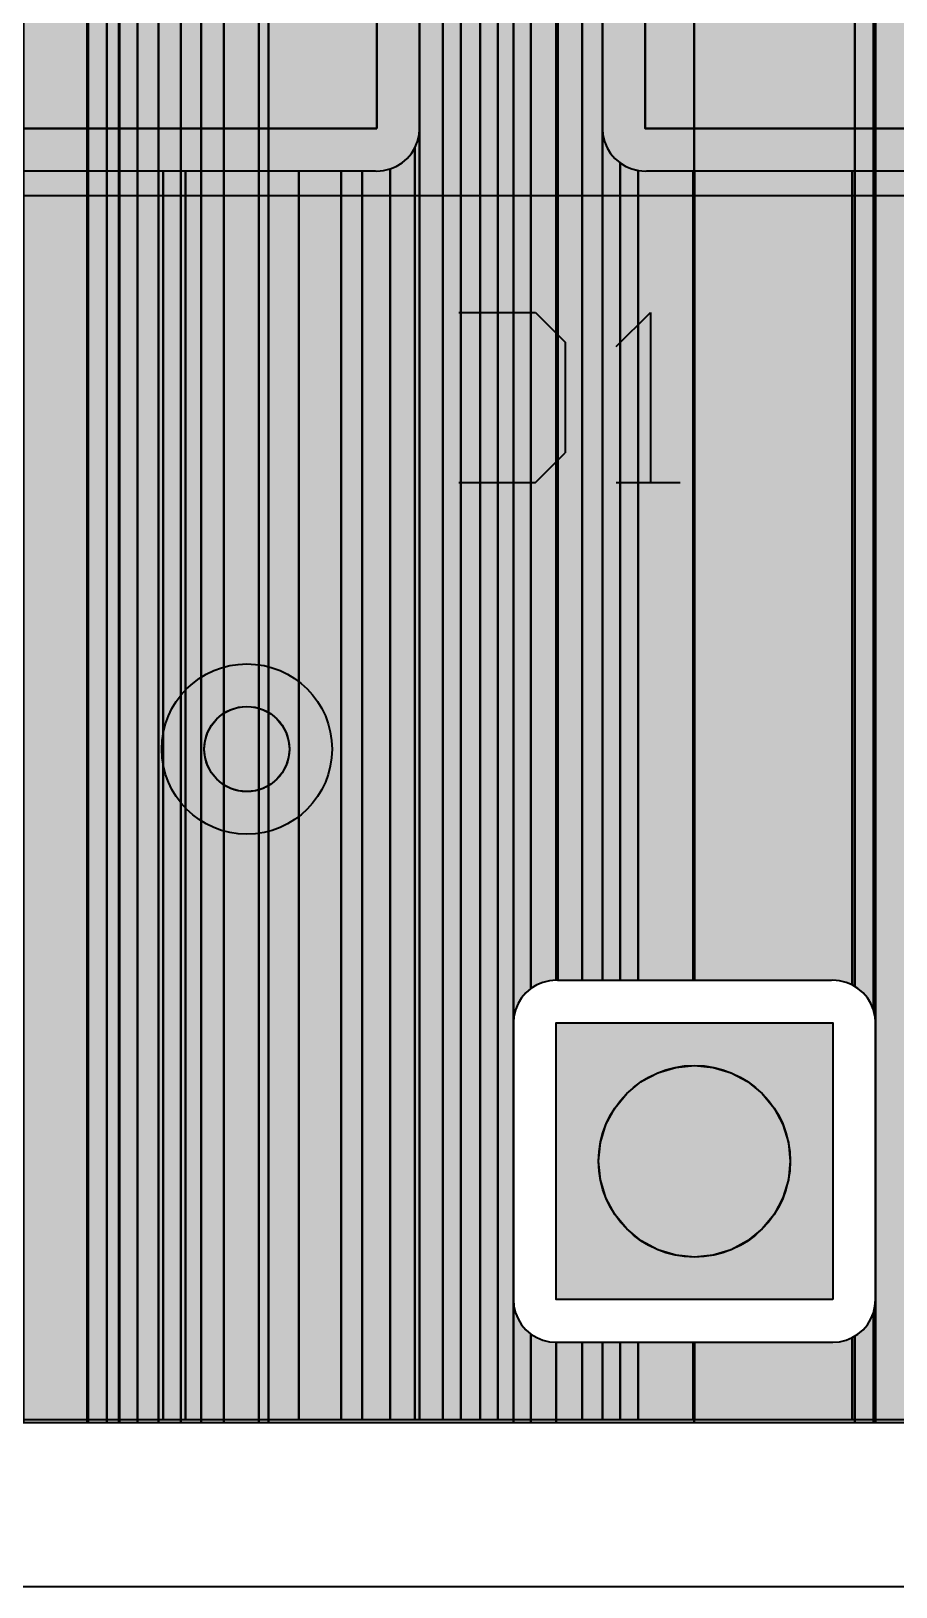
# Model space of a CAD drawing. Header units: millimetres. Extents: x 2 to 110, y 3 to 56.
# Drawn here: x 88.32 to 93.48, y 2.56 to 11.84 of the extents above; entities that cross this region are included whole.
import ezdxf

# ---------------------------------------------------------------- set-up
doc = ezdxf.new("R2010")
doc.units = ezdxf.units.MM
for name, color, linetype in [('bottom_copper', 7, 'Continuous'), ('bottom_silk', 7, 'Continuous'), ('drill_plated', 7, 'Continuous'), ('outline', 7, 'Continuous'), ('top_copper', 7, 'Continuous'), ('top_silk', 7, 'Continuous')]:
    doc.layers.add(name, color=color, linetype=linetype)

# ---------------------------------------------------------------- blocks, each defined once
blk = doc.blocks.new('Block12760')
at = {"layer": 'bottom_copper', "lineweight": 40}
for points in [[(0, 2.4642), (-0.0152, 2.501), (-0.0362, 2.5353), (-0.0621, 2.5657), (-0.0925, 2.5916), (-0.111, 2.6029), (-0.111, 12.004), (0, 12.004), (0, 2.4642)], [(0.0125, 2.3855), (0.0094, 2.4253), (0, 2.4642), (0, 12.004), (0.0125, 12.004), (0.0125, 2.3855)], [(0.2372, 0), (0.0125, 0), (0.0125, 12.004), (0.2372, 12.004), (0.2372, 0)], [(0.0125, 0.7345), (0.0117, 0.7445), (0.0117, 2.3755), (0.0125, 2.3855), (0.0125, 0.7345)], [(0, 0), (-0.111, 0), (-0.111, 0.5171), (-0.0925, 0.5284), (-0.0621, 0.5543), (-0.0362, 0.5847), (-0.0153, 0.6188), (0, 0.6558), (0, 0)], [(0.0125, 0), (0, 0), (0, 0.6558), (0.0093, 0.6946), (0.0125, 0.7345), (0.0125, 0)]]:
    blk.add_hatch(color=7, dxfattribs=at).paths.add_polyline_path(points, flags=0)
at = {"layer": 'bottom_copper', "color": 7, "lineweight": 40}
for points in [[(0, 2.4642), (-0.0152, 2.501), (-0.0362, 2.5353), (-0.0621, 2.5657), (-0.0925, 2.5916), (-0.111, 2.6029), (-0.111, 12.004), (0, 12.004), (0, 2.4642)], [(0.0125, 2.3855), (0.0094, 2.4253), (0, 2.4642), (0, 12.004), (0.0125, 12.004), (0.0125, 2.3855)], [(0.2372, 0), (0.0125, 0), (0.0125, 12.004), (0.2372, 12.004), (0.2372, 0)], [(0.0125, 0.7345), (0.0117, 0.7445), (0.0117, 2.3755), (0.0125, 2.3855), (0.0125, 0.7345)], [(0, 0), (-0.111, 0), (-0.111, 0.5171), (-0.0925, 0.5284), (-0.0621, 0.5543), (-0.0362, 0.5847), (-0.0153, 0.6188), (0, 0.6558), (0, 0)], [(0.0125, 0), (0, 0), (0, 0.6558), (0.0093, 0.6946), (0.0125, 0.7345), (0.0125, 0)]]:
    blk.add_lwpolyline(points, close=True, dxfattribs=at)
blk = doc.blocks.new('Block13688')
at = {"layer": 'bottom_copper', "lineweight": 40}
for points in [[(0, 0), (-1.4614, 0), (-1.4614, 12.004), (0, 12.004), (0, 0)], [(0.105, 2.5916), (0.0746, 2.5657), (0.0487, 2.5353), (0.0278, 2.5012), (0.0125, 2.4642), (0.0032, 2.4254), (0, 2.3855), (0, 12.004), (0.105, 12.004), (0.105, 2.5916)], [(0.2548, 2.6403), (0.215, 2.6372), (0.1761, 2.6278), (0.1391, 2.6125), (0.105, 2.5916), (0.105, 12.004), (0.2548, 12.004), (0.2548, 2.6403)], [(0.2648, 2.6395), (0.2548, 2.6403), (0.2548, 12.004), (0.2648, 12.004), (0.2648, 2.6395)], [(1.0786, 2.6395), (0.2648, 2.6395), (0.2648, 12.004), (1.0786, 12.004), (1.0786, 2.6395)], [(0.0008, 0.7445), (0, 0.7345), (0, 2.3855), (0.0008, 2.3755), (0.0008, 0.7445)], [(0.105, 0), (0, 0), (0, 0.7345), (0.0031, 0.6947), (0.0125, 0.6558), (0.0278, 0.6188), (0.0487, 0.5847), (0.0746, 0.5543), (0.105, 0.5284), (0.105, 0)], [(0.2548, 0), (0.105, 0), (0.105, 0.5284), (0.1391, 0.5075), (0.1761, 0.4922), (0.2149, 0.4829), (0.2548, 0.4797), (0.2548, 0)], [(1.0786, 0), (0.2548, 0), (0.2548, 0.4797), (0.2648, 0.4805), (1.0786, 0.4805), (1.0786, 0)]]:
    blk.add_hatch(color=7, dxfattribs=at).paths.add_polyline_path(points, flags=0)
at = {"layer": 'bottom_copper', "color": 7, "lineweight": 40}
for points in [[(0, 0), (-1.4614, 0), (-1.4614, 12.004), (0, 12.004), (0, 0)], [(0.105, 2.5916), (0.0746, 2.5657), (0.0487, 2.5353), (0.0278, 2.5012), (0.0125, 2.4642), (0.0032, 2.4254), (0, 2.3855), (0, 12.004), (0.105, 12.004), (0.105, 2.5916)], [(0.2548, 2.6403), (0.215, 2.6372), (0.1761, 2.6278), (0.1391, 2.6125), (0.105, 2.5916), (0.105, 12.004), (0.2548, 12.004), (0.2548, 2.6403)], [(0.2648, 2.6395), (0.2548, 2.6403), (0.2548, 12.004), (0.2648, 12.004), (0.2648, 2.6395)], [(1.0786, 2.6395), (0.2648, 2.6395), (0.2648, 12.004), (1.0786, 12.004), (1.0786, 2.6395)], [(0.0008, 0.7445), (0, 0.7345), (0, 2.3855), (0.0008, 2.3755), (0.0008, 0.7445)], [(0.105, 0), (0, 0), (0, 0.7345), (0.0031, 0.6947), (0.0125, 0.6558), (0.0278, 0.6188), (0.0487, 0.5847), (0.0746, 0.5543), (0.105, 0.5284), (0.105, 0)], [(0.2548, 0), (0.105, 0), (0.105, 0.5284), (0.1391, 0.5075), (0.1761, 0.4922), (0.2149, 0.4829), (0.2548, 0.4797), (0.2548, 0)], [(1.0786, 0), (0.2548, 0), (0.2548, 0.4797), (0.2648, 0.4805), (1.0786, 0.4805), (1.0786, 0)]]:
    blk.add_lwpolyline(points, close=True, dxfattribs=at)
blk = doc.blocks.new('Block16063')
at = {"layer": 'bottom_copper', "lineweight": 40}
for points in [[(1.3445, 0), (0.9668, 0), (0.9668, 51.435), (1.3445, 51.435), (1.3445, 0)], [(1.3502, 0), (1.3445, 0), (1.3445, 49.82), (1.3502, 49.7474), (1.3502, 0)], [(1.4612, 0), (1.3502, 0), (1.3502, 33.946), (1.3627, 33.7866), (1.4, 33.6311), (1.4612, 33.4833), (1.4612, 0)], [(1.5331, 0), (1.4612, 0), (1.4612, 33.4833), (1.5331, 33.3661), (1.5331, 0)], [(1.5378, 0), (1.5331, 0), (1.5331, 12.385), (1.5378, 12.3253), (1.5378, 0)], [(1.6451, 0), (1.5378, 0), (1.5378, 12.3252), (1.5518, 12.2669), (1.5748, 12.2115), (1.6061, 12.1604), (1.6451, 12.1148), (1.6451, 0)], [(1.7703, 0), (1.6451, 0), (1.6451, 12.1148), (1.6907, 12.0758), (1.7418, 12.0445), (1.7703, 12.0327), (1.7703, 0)], [(1.9027, 0), (1.7703, 0), (1.7703, 12.0327), (1.7972, 12.0215), (1.8555, 12.0075), (1.9027, 12.0038), (1.9027, 0)], [(2.0243, 0), (1.9027, 0), (1.9027, 12.0038), (1.9153, 12.0028), (1.9302, 12.004), (2.0243, 12.004), (2.0243, 0)], [(2.1606, 0), (2.0243, 0), (2.0243, 12.004), (2.1606, 12.004), (2.1606, 0)], [(2.3693, 0), (2.1606, 0), (2.1606, 12.004), (2.3693, 12.004), (2.3693, 0)], [(2.4256, 0), (2.3693, 0), (2.3693, 12.004), (2.4256, 12.004), (2.4256, 0)]]:
    blk.add_hatch(color=7, dxfattribs=at).paths.add_polyline_path(points, flags=0)
at = {"layer": 'bottom_copper', "color": 7, "lineweight": 40}
for points in [[(1.3445, 0), (0.9668, 0), (0.9668, 51.435), (1.3445, 51.435), (1.3445, 0)], [(1.3502, 0), (1.3445, 0), (1.3445, 49.82), (1.3502, 49.7474), (1.3502, 0)], [(1.4612, 0), (1.3502, 0), (1.3502, 33.946), (1.3627, 33.7866), (1.4, 33.6311), (1.4612, 33.4833), (1.4612, 0)], [(1.5331, 0), (1.4612, 0), (1.4612, 33.4833), (1.5331, 33.3661), (1.5331, 0)], [(1.5378, 0), (1.5331, 0), (1.5331, 12.385), (1.5378, 12.3253), (1.5378, 0)], [(1.6451, 0), (1.5378, 0), (1.5378, 12.3252), (1.5518, 12.2669), (1.5748, 12.2115), (1.6061, 12.1604), (1.6451, 12.1148), (1.6451, 0)], [(1.7703, 0), (1.6451, 0), (1.6451, 12.1148), (1.6907, 12.0758), (1.7418, 12.0445), (1.7703, 12.0327), (1.7703, 0)], [(1.9027, 0), (1.7703, 0), (1.7703, 12.0327), (1.7972, 12.0215), (1.8555, 12.0075), (1.9027, 12.0038), (1.9027, 0)], [(2.0243, 0), (1.9027, 0), (1.9027, 12.0038), (1.9153, 12.0028), (1.9302, 12.004), (2.0243, 12.004), (2.0243, 0)], [(2.1606, 0), (2.0243, 0), (2.0243, 12.004), (2.1606, 12.004), (2.1606, 0)], [(2.3693, 0), (2.1606, 0), (2.1606, 12.004), (2.3693, 12.004), (2.3693, 0)], [(2.4256, 0), (2.3693, 0), (2.3693, 12.004), (2.4256, 12.004), (2.4256, 0)]]:
    blk.add_lwpolyline(points, close=True, dxfattribs=at)
blk = doc.blocks.new('Block71909')
at = {"layer": 'top_copper', "lineweight": 40}
for points in [[(1.5195, 7.708), (1.5187, 7.718), (1.5187, 8.1365), (1.5195, 8.1365), (1.5195, 7.708)], [(1.5971, 2.6267), (1.5195, 2.6206), (1.5195, 8.1365), (1.5971, 8.1365), (1.5971, 2.6267)], [(1.5195, 2.6206), (1.5163, 2.6203), (1.5163, 7.6681), (1.5195, 7.708), (1.5195, 2.6206)], [(1.5163, 2.6203), (1.4294, 2.6135), (1.3804, 2.6017), (1.3804, 7.481), (1.4145, 7.5019), (1.4449, 7.5278), (1.4708, 7.5582), (1.4917, 7.5923), (1.507, 7.6293), (1.5163, 7.6681), (1.5163, 2.6203)], [(0, 2.5965), (-0.037, 2.6118), (-0.0758, 2.6211), (-0.1157, 2.6243), (-0.1257, 2.6235), (-0.9412, 2.6235), (-0.9412, 7.454), (0, 7.454), (0, 2.5965)], [(0.1359, 2.4094), (0.1266, 2.4482), (0.1113, 2.4852), (0.0904, 2.5193), (0.0645, 2.5497), (0.0341, 2.5756), (0, 2.5965), (0, 7.454), (0.1359, 7.454), (0.1359, 2.4094)], [(0.1391, 2.3695), (0.136, 2.4093), (0.1359, 7.454), (0.1391, 7.454), (0.1391, 2.3695)], [(0.516, 0), (0.1391, 0), (0.1391, 7.454), (0.516, 7.454), (0.516, 0)], [(0.634, 2.0356), (0.569, 1.8786), (0.5293, 1.7134), (0.516, 1.544), (0.516, 7.454), (0.634, 7.454), (0.634, 2.0356)], [(0.8331, 2.3097), (0.7228, 2.1805), (0.634, 2.0356), (0.634, 7.454), (0.8331, 7.454), (0.8331, 2.3097)], [(1.1072, 2.5088), (0.9623, 2.42), (0.8331, 2.3097), (0.8331, 7.454), (1.1072, 7.454), (1.1072, 2.5088)], [(1.3804, 2.6017), (1.2642, 2.5738), (1.1072, 2.5088), (1.1072, 7.454), (1.2547, 7.454), (1.2647, 7.4532), (1.3046, 7.4564), (1.3434, 7.4657), (1.3804, 7.481), (1.3804, 2.6017)], [(0.1391, 0.7185), (0.1383, 0.7285), (0.1383, 2.3595), (0.1391, 2.3695), (0.1391, 0.7185)], [(0.634, 0), (0.516, 0), (0.516, 1.544), (0.5293, 1.3746), (0.569, 1.2094), (0.634, 1.0524), (0.634, 0)], [(0.8331, 0), (0.634, 0), (0.634, 1.0524), (0.7228, 0.9075), (0.8331, 0.7783), (0.8331, 0)], [(1.1072, 0), (0.8331, 0), (0.8331, 0.7783), (0.9623, 0.668), (1.1072, 0.5792), (1.1072, 0)], [(0.1359, 0), (0, 0), (0, 0.4915), (0.0341, 0.5124), (0.0645, 0.5383), (0.0904, 0.5687), (0.1113, 0.6028), (0.1266, 0.6398), (0.1359, 0.6786), (0.1359, 0)], [(0.1391, 0), (0.136, 0), (0.1359, 0.6786), (0.1391, 0.7185), (0.1391, 0)], [(1.3804, 0), (1.1072, 0), (1.1072, 0.5792), (1.2642, 0.5142), (1.3804, 0.4863), (1.3804, 0)], [(0, 0), (-0.9412, 0), (-0.9412, 0.4645), (-0.1257, 0.4645), (-0.1157, 0.4637), (-0.0759, 0.4669), (-0.037, 0.4762), (0, 0.4915), (0, 0)], [(1.5163, 0), (1.3804, 0), (1.3804, 0.4863), (1.4294, 0.4745), (1.5163, 0.4677), (1.5163, 0)], [(1.5971, 0), (1.5163, 0), (1.5163, 0.4677), (1.5971, 0.4613), (1.5971, 0)]]:
    blk.add_hatch(color=7, dxfattribs=at).paths.add_polyline_path(points, flags=0)
at = {"layer": 'top_copper', "color": 7, "lineweight": 40}
for points in [[(1.5195, 7.708), (1.5187, 7.718), (1.5187, 8.1365), (1.5195, 8.1365), (1.5195, 7.708)], [(1.5971, 2.6267), (1.5195, 2.6206), (1.5195, 8.1365), (1.5971, 8.1365), (1.5971, 2.6267)], [(1.5195, 2.6206), (1.5163, 2.6203), (1.5163, 7.6681), (1.5195, 7.708), (1.5195, 2.6206)], [(1.5163, 2.6203), (1.4294, 2.6135), (1.3804, 2.6017), (1.3804, 7.481), (1.4145, 7.5019), (1.4449, 7.5278), (1.4708, 7.5582), (1.4917, 7.5923), (1.507, 7.6293), (1.5163, 7.6681), (1.5163, 2.6203)], [(0, 2.5965), (-0.037, 2.6118), (-0.0758, 2.6211), (-0.1157, 2.6243), (-0.1257, 2.6235), (-0.9412, 2.6235), (-0.9412, 7.454), (0, 7.454), (0, 2.5965)], [(0.1359, 2.4094), (0.1266, 2.4482), (0.1113, 2.4852), (0.0904, 2.5193), (0.0645, 2.5497), (0.0341, 2.5756), (0, 2.5965), (0, 7.454), (0.1359, 7.454), (0.1359, 2.4094)], [(0.1391, 2.3695), (0.136, 2.4093), (0.1359, 7.454), (0.1391, 7.454), (0.1391, 2.3695)], [(0.516, 0), (0.1391, 0), (0.1391, 7.454), (0.516, 7.454), (0.516, 0)], [(0.634, 2.0356), (0.569, 1.8786), (0.5293, 1.7134), (0.516, 1.544), (0.516, 7.454), (0.634, 7.454), (0.634, 2.0356)], [(0.8331, 2.3097), (0.7228, 2.1805), (0.634, 2.0356), (0.634, 7.454), (0.8331, 7.454), (0.8331, 2.3097)], [(1.1072, 2.5088), (0.9623, 2.42), (0.8331, 2.3097), (0.8331, 7.454), (1.1072, 7.454), (1.1072, 2.5088)], [(1.3804, 2.6017), (1.2642, 2.5738), (1.1072, 2.5088), (1.1072, 7.454), (1.2547, 7.454), (1.2647, 7.4532), (1.3046, 7.4564), (1.3434, 7.4657), (1.3804, 7.481), (1.3804, 2.6017)], [(0.1391, 0.7185), (0.1383, 0.7285), (0.1383, 2.3595), (0.1391, 2.3695), (0.1391, 0.7185)], [(0.634, 0), (0.516, 0), (0.516, 1.544), (0.5293, 1.3746), (0.569, 1.2094), (0.634, 1.0524), (0.634, 0)], [(0.8331, 0), (0.634, 0), (0.634, 1.0524), (0.7228, 0.9075), (0.8331, 0.7783), (0.8331, 0)], [(1.1072, 0), (0.8331, 0), (0.8331, 0.7783), (0.9623, 0.668), (1.1072, 0.5792), (1.1072, 0)], [(0.1359, 0), (0, 0), (0, 0.4915), (0.0341, 0.5124), (0.0645, 0.5383), (0.0904, 0.5687), (0.1113, 0.6028), (0.1266, 0.6398), (0.1359, 0.6786), (0.1359, 0)], [(0.1391, 0), (0.136, 0), (0.1359, 0.6786), (0.1391, 0.7185), (0.1391, 0)], [(1.3804, 0), (1.1072, 0), (1.1072, 0.5792), (1.2642, 0.5142), (1.3804, 0.4863), (1.3804, 0)], [(0, 0), (-0.9412, 0), (-0.9412, 0.4645), (-0.1257, 0.4645), (-0.1157, 0.4637), (-0.0759, 0.4669), (-0.037, 0.4762), (0, 0.4915), (0, 0)], [(1.5163, 0), (1.3804, 0), (1.3804, 0.4863), (1.4294, 0.4745), (1.5163, 0.4677), (1.5163, 0)], [(1.5971, 0), (1.5163, 0), (1.5163, 0.4677), (1.5971, 0.4613), (1.5971, 0)]]:
    blk.add_lwpolyline(points, close=True, dxfattribs=at)
blk = doc.blocks.new('Block75327')
at = {"layer": 'top_copper', "lineweight": 40}
for points in [[(3.4658, 0), (3.328, 0), (3.328, 11.988), (3.4658, 11.988), (3.4658, 0)], [(3.5728, 0), (3.4658, 0), (3.4658, 11.988), (3.5728, 11.988), (3.5728, 0)], [(3.6895, 0), (3.5728, 0), (3.5728, 11.988), (3.6895, 11.988), (3.6895, 0)], [(3.7945, 0), (3.6895, 0), (3.6895, 11.988), (3.7945, 11.988), (3.7945, 0)], [(3.887, 0), (3.7945, 0), (3.7945, 11.988), (3.887, 11.988), (3.887, 0)], [(3.992, 2.5756), (3.9616, 2.5497), (3.9357, 2.5193), (3.9148, 2.4852), (3.8995, 2.4482), (3.8902, 2.4094), (3.887, 2.3695), (3.887, 11.988), (3.992, 11.988), (3.992, 2.5756)], [(4.1418, 2.6243), (4.102, 2.6212), (4.0631, 2.6118), (4.0261, 2.5965), (3.992, 2.5756), (3.992, 11.988), (4.1418, 11.988), (4.1418, 2.6243)], [(4.2985, 2.6235), (4.1518, 2.6235), (4.1418, 2.6243), (4.1418, 11.988), (4.2985, 11.988), (4.2985, 2.6235)], [(4.4184, 2.6235), (4.2985, 2.6235), (4.2985, 11.988), (4.4184, 11.988), (4.4184, 2.6235)], [(3.328, 7.708), (3.3272, 7.718), (3.3272, 9.6981), (3.328, 9.708), (3.328, 7.708)], [(4.4192, 7.7179), (4.4184, 7.708), (4.4184, 9.708), (4.4192, 9.698), (4.4192, 7.7179)], [(3.328, 0), (3.3002, 0), (3.3002, 7.5923), (3.3155, 7.6293), (3.3248, 7.6681), (3.328, 7.708), (3.328, 0)], [(4.5234, 2.6235), (4.4184, 2.6235), (4.4184, 7.708), (4.4215, 7.6682), (4.4309, 7.6293), (4.4462, 7.5923), (4.4671, 7.5582), (4.493, 7.5278), (4.5234, 7.5019), (4.5234, 2.6235)], [(3.3002, 0), (3.1519, 0), (3.1519, 7.4657), (3.1889, 7.481), (3.223, 7.5019), (3.2534, 7.5278), (3.2793, 7.5582), (3.3002, 7.5923), (3.3002, 0)], [(1.6451, 0), (0.9668, 0), (0.9668, 7.454), (1.6451, 7.454), (1.6451, 0)], [(1.7972, 0), (1.6451, 0), (1.6451, 7.454), (1.7972, 7.454), (1.7972, 0)], [(1.9302, 0), (1.7972, 0), (1.7972, 7.454), (1.9302, 7.454), (1.9302, 0)], [(2.6071, 0), (1.9302, 0), (1.9302, 7.454), (2.6071, 7.454), (2.6071, 0)], [(2.8592, 0), (2.6071, 0), (2.6071, 7.454), (2.8592, 7.454), (2.8592, 0)], [(2.9848, 0), (2.8592, 0), (2.8592, 7.454), (2.9848, 7.454), (2.9848, 0)], [(3.1519, 0), (2.9848, 0), (2.9848, 7.454), (3.0632, 7.454), (3.0732, 7.4532), (3.1131, 7.4564), (3.1519, 7.4657), (3.1519, 0)], [(4.6325, 2.6235), (4.5234, 2.6235), (4.5234, 7.5019), (4.5575, 7.481), (4.5945, 7.4657), (4.6325, 7.4566), (4.6325, 2.6235)], [(4.9595, 2.6235), (4.6325, 2.6235), (4.6325, 7.4566), (4.6333, 7.4564), (4.6732, 7.4532), (4.6832, 7.454), (4.9595, 7.454), (4.9595, 2.6235)], [(4.9673, 2.6235), (4.9595, 2.6235), (4.9595, 7.454), (4.9673, 7.454), (4.9673, 2.6235)], [(3.8878, 0.7285), (3.887, 0.7185), (3.887, 2.3695), (3.8878, 2.3595), (3.8878, 0.7285)], [(3.992, 0), (3.887, 0), (3.887, 0.7185), (3.8901, 0.6787), (3.8995, 0.6398), (3.9148, 0.6028), (3.9357, 0.5687), (3.9616, 0.5383), (3.992, 0.5124), (3.992, 0)], [(4.1418, 0), (3.992, 0), (3.992, 0.5124), (4.0261, 0.4915), (4.0631, 0.4762), (4.1019, 0.4669), (4.1418, 0.4637), (4.1418, 0)], [(4.2985, 0), (4.1418, 0), (4.1418, 0.4637), (4.1518, 0.4645), (4.2985, 0.4645), (4.2985, 0)], [(4.4184, 0), (4.2985, 0), (4.2985, 0.4645), (4.4184, 0.4645), (4.4184, 0)], [(4.5234, 0), (4.4184, 0), (4.4184, 0.4645), (4.5234, 0.4645), (4.5234, 0)], [(4.6325, 0), (4.5234, 0), (4.5234, 0.4645), (4.6325, 0.4645), (4.6325, 0)], [(4.9595, 0), (4.6325, 0), (4.6325, 0.4645), (4.9595, 0.4645), (4.9595, 0)], [(4.9673, 0), (4.9595, 0), (4.9595, 0.4645), (4.9673, 0.4645), (4.9673, 0)]]:
    blk.add_hatch(color=7, dxfattribs=at).paths.add_polyline_path(points, flags=0)
at = {"layer": 'top_copper', "color": 7, "lineweight": 40}
for points in [[(3.4658, 0), (3.328, 0), (3.328, 11.988), (3.4658, 11.988), (3.4658, 0)], [(3.5728, 0), (3.4658, 0), (3.4658, 11.988), (3.5728, 11.988), (3.5728, 0)], [(3.6895, 0), (3.5728, 0), (3.5728, 11.988), (3.6895, 11.988), (3.6895, 0)], [(3.7945, 0), (3.6895, 0), (3.6895, 11.988), (3.7945, 11.988), (3.7945, 0)], [(3.887, 0), (3.7945, 0), (3.7945, 11.988), (3.887, 11.988), (3.887, 0)], [(3.992, 2.5756), (3.9616, 2.5497), (3.9357, 2.5193), (3.9148, 2.4852), (3.8995, 2.4482), (3.8902, 2.4094), (3.887, 2.3695), (3.887, 11.988), (3.992, 11.988), (3.992, 2.5756)], [(4.1418, 2.6243), (4.102, 2.6212), (4.0631, 2.6118), (4.0261, 2.5965), (3.992, 2.5756), (3.992, 11.988), (4.1418, 11.988), (4.1418, 2.6243)], [(4.2985, 2.6235), (4.1518, 2.6235), (4.1418, 2.6243), (4.1418, 11.988), (4.2985, 11.988), (4.2985, 2.6235)], [(4.4184, 2.6235), (4.2985, 2.6235), (4.2985, 11.988), (4.4184, 11.988), (4.4184, 2.6235)], [(3.328, 7.708), (3.3272, 7.718), (3.3272, 9.6981), (3.328, 9.708), (3.328, 7.708)], [(4.4192, 7.7179), (4.4184, 7.708), (4.4184, 9.708), (4.4192, 9.698), (4.4192, 7.7179)], [(3.328, 0), (3.3002, 0), (3.3002, 7.5923), (3.3155, 7.6293), (3.3248, 7.6681), (3.328, 7.708), (3.328, 0)], [(4.5234, 2.6235), (4.4184, 2.6235), (4.4184, 7.708), (4.4215, 7.6682), (4.4309, 7.6293), (4.4462, 7.5923), (4.4671, 7.5582), (4.493, 7.5278), (4.5234, 7.5019), (4.5234, 2.6235)], [(3.3002, 0), (3.1519, 0), (3.1519, 7.4657), (3.1889, 7.481), (3.223, 7.5019), (3.2534, 7.5278), (3.2793, 7.5582), (3.3002, 7.5923), (3.3002, 0)], [(1.6451, 0), (0.9668, 0), (0.9668, 7.454), (1.6451, 7.454), (1.6451, 0)], [(1.7972, 0), (1.6451, 0), (1.6451, 7.454), (1.7972, 7.454), (1.7972, 0)], [(1.9302, 0), (1.7972, 0), (1.7972, 7.454), (1.9302, 7.454), (1.9302, 0)], [(2.6071, 0), (1.9302, 0), (1.9302, 7.454), (2.6071, 7.454), (2.6071, 0)], [(2.8592, 0), (2.6071, 0), (2.6071, 7.454), (2.8592, 7.454), (2.8592, 0)], [(2.9848, 0), (2.8592, 0), (2.8592, 7.454), (2.9848, 7.454), (2.9848, 0)], [(3.1519, 0), (2.9848, 0), (2.9848, 7.454), (3.0632, 7.454), (3.0732, 7.4532), (3.1131, 7.4564), (3.1519, 7.4657), (3.1519, 0)], [(4.6325, 2.6235), (4.5234, 2.6235), (4.5234, 7.5019), (4.5575, 7.481), (4.5945, 7.4657), (4.6325, 7.4566), (4.6325, 2.6235)], [(4.9595, 2.6235), (4.6325, 2.6235), (4.6325, 7.4566), (4.6333, 7.4564), (4.6732, 7.4532), (4.6832, 7.454), (4.9595, 7.454), (4.9595, 2.6235)], [(4.9673, 2.6235), (4.9595, 2.6235), (4.9595, 7.454), (4.9673, 7.454), (4.9673, 2.6235)], [(3.8878, 0.7285), (3.887, 0.7185), (3.887, 2.3695), (3.8878, 2.3595), (3.8878, 0.7285)], [(3.992, 0), (3.887, 0), (3.887, 0.7185), (3.8901, 0.6787), (3.8995, 0.6398), (3.9148, 0.6028), (3.9357, 0.5687), (3.9616, 0.5383), (3.992, 0.5124), (3.992, 0)], [(4.1418, 0), (3.992, 0), (3.992, 0.5124), (4.0261, 0.4915), (4.0631, 0.4762), (4.1019, 0.4669), (4.1418, 0.4637), (4.1418, 0)], [(4.2985, 0), (4.1418, 0), (4.1418, 0.4637), (4.1518, 0.4645), (4.2985, 0.4645), (4.2985, 0)], [(4.4184, 0), (4.2985, 0), (4.2985, 0.4645), (4.4184, 0.4645), (4.4184, 0)], [(4.5234, 0), (4.4184, 0), (4.4184, 0.4645), (4.5234, 0.4645), (4.5234, 0)], [(4.6325, 0), (4.5234, 0), (4.5234, 0.4645), (4.6325, 0.4645), (4.6325, 0)], [(4.9595, 0), (4.6325, 0), (4.6325, 0.4645), (4.9595, 0.4645), (4.9595, 0)], [(4.9673, 0), (4.9595, 0), (4.9595, 0.4645), (4.9673, 0.4645), (4.9673, 0)]]:
    blk.add_lwpolyline(points, close=True, dxfattribs=at)

msp = doc.modelspace()

# ---------------------------------------------------------------- hatches: boundary and pattern name
at = {"layer": 'bottom_copper', "lineweight": 40}
for points in [[(93.2308, 6.1409), (93.2152, 6.1505), (93.1782, 6.1658), (93.1394, 6.1751), (93.0995, 6.1783), (93.0895, 6.1775), (92.2723, 6.1775), (92.2723, 15.542), (93.2308, 15.542), (93.2308, 6.1409)], [(89.8531, 7.5085), (89.8387, 7.4609), (89.8152, 7.417), (89.7836, 7.3785), (89.7451, 7.3469), (89.7012, 7.3234), (89.6536, 7.309), (89.604, 7.3041), (89.5544, 7.309), (89.5068, 7.3234), (89.4629, 7.3469), (89.4244, 7.3785), (89.3928, 7.417), (89.3693, 7.4609), (89.3549, 7.5085), (89.35, 7.5581), (89.3549, 7.6077), (89.3693, 7.6553), (89.3928, 7.6992), (89.4244, 7.7377), (89.4629, 7.7693), (89.5068, 7.7928), (89.5544, 7.8072), (89.604, 7.8121), (89.6536, 7.8072), (89.7012, 7.7928), (89.7451, 7.7693), (89.7836, 7.7377), (89.8152, 7.6992), (89.8387, 7.6553), (89.8531, 7.6077), (89.858, 7.5581), (89.8531, 7.5085)], [(93.0995, 4.2725), (91.4485, 4.2725), (91.4485, 5.9235), (93.0995, 5.9235), (93.0995, 4.2725)], [(92.8345, 4.9865), (92.802, 4.8793), (92.7492, 4.7805), (92.6781, 4.6939), (92.5915, 4.6228), (92.4927, 4.57), (92.3855, 4.5375), (92.274, 4.5265), (92.1625, 4.5375), (92.0553, 4.57), (91.9565, 4.6228), (91.8699, 4.6939), (91.7988, 4.7805), (91.746, 4.8793), (91.7135, 4.9865), (91.7025, 5.098), (91.7135, 5.2095), (91.746, 5.3167), (91.7988, 5.4155), (91.8699, 5.5021), (91.9565, 5.5732), (92.0553, 5.626), (92.1625, 5.6585), (92.274, 5.6695), (92.3855, 5.6585), (92.4927, 5.626), (92.5915, 5.5732), (92.6781, 5.5021), (92.7492, 5.4155), (92.802, 5.3167), (92.8345, 5.2095), (92.8455, 5.098), (92.8345, 4.9865)], [(93.2308, 3.538), (92.2723, 3.538), (92.2723, 4.0185), (93.0895, 4.0185), (93.0995, 4.0177), (93.1393, 4.0209), (93.1782, 4.0302), (93.2152, 4.0455), (93.2308, 4.0551), (93.2308, 3.538)]]:
    msp.add_hatch(color=7, dxfattribs=at).paths.add_polyline_path(points, flags=0)
at = {"layer": 'drill_plated', "lineweight": 40}
for points in [[(89.8531, 7.5085), (89.8387, 7.4609), (89.8152, 7.417), (89.7836, 7.3785), (89.7451, 7.3469), (89.7012, 7.3234), (89.6536, 7.309), (89.604, 7.3041), (89.5544, 7.309), (89.5068, 7.3234), (89.4629, 7.3469), (89.4244, 7.3785), (89.3928, 7.417), (89.3693, 7.4609), (89.3549, 7.5085), (89.35, 7.5581), (89.3549, 7.6077), (89.3693, 7.6553), (89.3928, 7.6992), (89.4244, 7.7377), (89.4629, 7.7693), (89.5068, 7.7928), (89.5544, 7.8072), (89.604, 7.8121), (89.6536, 7.8072), (89.7012, 7.7928), (89.7451, 7.7693), (89.7836, 7.7377), (89.8152, 7.6992), (89.8387, 7.6553), (89.8531, 7.6077), (89.858, 7.5581), (89.8531, 7.5085)], [(92.8345, 4.9865), (92.802, 4.8793), (92.7492, 4.7805), (92.6781, 4.6939), (92.5915, 4.6228), (92.4927, 4.57), (92.3855, 4.5375), (92.274, 4.5265), (92.1625, 4.5375), (92.0553, 4.57), (91.9565, 4.6228), (91.8699, 4.6939), (91.7988, 4.7805), (91.746, 4.8793), (91.7135, 4.9865), (91.7025, 5.098), (91.7135, 5.2095), (91.746, 5.3167), (91.7988, 5.4155), (91.8699, 5.5021), (91.9565, 5.5732), (92.0553, 5.626), (92.1625, 5.6585), (92.274, 5.6695), (92.3855, 5.6585), (92.4927, 5.626), (92.5915, 5.5732), (92.6781, 5.5021), (92.7492, 5.4155), (92.802, 5.3167), (92.8345, 5.2095), (92.8455, 5.098), (92.8345, 4.9865)]]:
    msp.add_hatch(color=7, dxfattribs=at).paths.add_polyline_path(points, flags=0)
at = {"layer": 'top_copper', "lineweight": 40}
for points in [[(90.3799, 11.262), (87.8799, 11.262), (87.8799, 13.262), (90.3799, 13.262), (90.3799, 11.262)], [(94.4799, 11.262), (91.9799, 11.262), (91.9799, 13.262), (94.4799, 13.262), (94.4799, 11.262)], [(89.8531, 7.5085), (89.8387, 7.4609), (89.8152, 7.417), (89.7836, 7.3785), (89.7451, 7.3469), (89.7012, 7.3234), (89.6536, 7.309), (89.604, 7.3041), (89.5544, 7.309), (89.5068, 7.3234), (89.4629, 7.3469), (89.4244, 7.3785), (89.3928, 7.417), (89.3693, 7.4609), (89.3549, 7.5085), (89.35, 7.5581), (89.3549, 7.6077), (89.3693, 7.6553), (89.3928, 7.6992), (89.4244, 7.7377), (89.4629, 7.7693), (89.5068, 7.7928), (89.5544, 7.8072), (89.604, 7.8121), (89.6536, 7.8072), (89.7012, 7.7928), (89.7451, 7.7693), (89.7836, 7.7377), (89.8152, 7.6992), (89.8387, 7.6553), (89.8531, 7.6077), (89.858, 7.5581), (89.8531, 7.5085)], [(93.0995, 4.2725), (91.4485, 4.2725), (91.4485, 5.9235), (93.0995, 5.9235), (93.0995, 4.2725)], [(92.8345, 4.9865), (92.802, 4.8793), (92.7492, 4.7805), (92.6781, 4.6939), (92.5915, 4.6228), (92.4927, 4.57), (92.3855, 4.5375), (92.274, 4.5265), (92.1625, 4.5375), (92.0553, 4.57), (91.9565, 4.6228), (91.8699, 4.6939), (91.7988, 4.7805), (91.746, 4.8793), (91.7135, 4.9865), (91.7025, 5.098), (91.7135, 5.2095), (91.746, 5.3167), (91.7988, 5.4155), (91.8699, 5.5021), (91.9565, 5.5732), (92.0553, 5.626), (92.1625, 5.6585), (92.274, 5.6695), (92.3855, 5.6585), (92.4927, 5.626), (92.5915, 5.5732), (92.6781, 5.5021), (92.7492, 5.4155), (92.802, 5.3167), (92.8345, 5.2095), (92.8455, 5.098), (92.8345, 4.9865)]]:
    msp.add_hatch(color=7, dxfattribs=at).paths.add_polyline_path(points, flags=0)

# ---------------------------------------------------------------- linework, layer by layer
at = {"layer": 'bottom_copper', "color": 7, "lineweight": 40}
for p, q in [((89.7323, 3.538), (89.7323, 15.542)), ((89.7323, 15.542), (89.7323, 3.538)), ((92.2723, 6.1775), (92.2723, 15.542)), ((92.2723, 15.542), (92.2723, 6.1775)), ((93.2308, 6.1409), (93.2308, 15.542)), ((93.2308, 15.542), (93.2308, 6.1409)), ((91.2987, 6.1296), (91.2683, 6.1037)), ((91.3328, 6.1505), (91.2987, 6.1296)), ((91.3698, 6.1658), (91.3328, 6.1505)), ((91.4086, 6.1751), (91.3698, 6.1658)), ((91.4087, 6.1752), (91.4086, 6.1751)), ((91.4485, 6.1783), (91.4087, 6.1752)), ((91.4585, 6.1775), (91.4485, 6.1783)), ((92.2723, 6.1775), (91.4585, 6.1775)), ((93.0895, 6.1775), (92.2723, 6.1775)), ((93.0995, 6.1783), (93.0895, 6.1775)), ((93.1394, 6.1751), (93.0995, 6.1783)), ((93.1782, 6.1658), (93.1394, 6.1751)), ((93.2152, 6.1505), (93.1782, 6.1658)), ((93.2308, 6.1409), (93.2152, 6.1505)), ((93.2493, 6.1296), (93.2308, 6.1409)), ((93.2797, 6.1037), (93.2493, 6.1296)), ((91.2215, 6.0392), (91.2062, 6.0022)), ((91.2424, 6.0733), (91.2215, 6.0392)), ((91.2683, 6.1037), (91.2424, 6.0733)), ((93.3056, 6.0733), (93.2797, 6.1037)), ((93.3265, 6.0392), (93.3056, 6.0733)), ((93.3418, 6.0022), (93.3265, 6.0392)), ((91.1969, 5.9634), (91.1937, 5.9235)), ((91.2062, 6.0022), (91.1969, 5.9634)), ((93.3511, 5.9634), (93.3418, 6.0022)), ((93.3512, 5.9633), (93.3511, 5.9634)), ((93.3543, 5.9235), (93.3512, 5.9633)), ((91.1937, 5.9235), (91.1945, 5.9135)), ((91.1945, 5.9135), (91.1945, 4.2825)), ((91.4485, 5.9235), (93.0995, 5.9235)), ((91.4485, 4.2725), (91.4485, 5.9235)), ((93.0995, 5.9235), (93.0995, 4.2725)), ((93.3535, 5.9135), (93.3543, 5.9235)), ((93.3535, 4.2825), (93.3535, 5.9135)), ((91.1945, 4.2825), (91.1937, 4.2725)), ((91.1937, 4.2725), (91.1968, 4.2327)), ((93.0995, 4.2725), (91.4485, 4.2725)), ((93.3511, 4.2326), (93.3543, 4.2725)), ((93.3543, 4.2725), (93.3535, 4.2825)), ((91.1968, 4.2327), (91.1969, 4.2326)), ((91.1969, 4.2326), (91.2062, 4.1938)), ((91.2062, 4.1938), (91.2215, 4.1568)), ((93.3265, 4.1568), (93.3418, 4.1938)), ((93.3418, 4.1938), (93.3511, 4.2326)), ((91.2215, 4.1568), (91.2424, 4.1227)), ((91.2424, 4.1227), (91.2683, 4.0923)), ((91.2683, 4.0923), (91.2987, 4.0664)), ((93.2493, 4.0664), (93.2797, 4.0923)), ((93.2797, 4.0923), (93.3056, 4.1227)), ((93.3056, 4.1227), (93.3265, 4.1568)), ((91.2987, 4.0664), (91.3328, 4.0455)), ((91.3328, 4.0455), (91.3698, 4.0302)), ((91.3698, 4.0302), (91.4086, 4.0209)), ((91.4086, 4.0209), (91.4485, 4.0177)), ((91.4485, 4.0177), (91.4585, 4.0185)), ((91.4585, 4.0185), (92.2723, 4.0185)), ((92.2723, 3.538), (92.2723, 4.0185)), ((92.2723, 4.0185), (93.0895, 4.0185)), ((92.2723, 4.0185), (92.2723, 3.538)), ((93.0895, 4.0185), (93.0995, 4.0177)), ((93.0995, 4.0177), (93.1393, 4.0209)), ((93.1393, 4.0209), (93.1394, 4.0209)), ((93.1394, 4.0209), (93.1782, 4.0302)), ((93.1782, 4.0302), (93.2152, 4.0455)), ((93.2152, 4.0455), (93.2308, 4.0551)), ((93.2308, 4.0551), (93.2493, 4.0664)), ((93.2308, 3.538), (93.2308, 4.0551)), ((93.2308, 4.0551), (93.2308, 3.538)), ((89.7323, 3.538), (87.1923, 3.538)), ((92.2723, 3.538), (89.7323, 3.538)), ((93.2308, 3.538), (92.2723, 3.538)), ((94.8123, 3.538), (93.2308, 3.538))]:
    msp.add_line(p, q, dxfattribs=at)
for points in [[(93.2308, 6.1409), (93.2152, 6.1505), (93.1782, 6.1658), (93.1394, 6.1751), (93.0995, 6.1783), (93.0895, 6.1775), (92.2723, 6.1775), (92.2723, 15.542), (93.2308, 15.542), (93.2308, 6.1409)], [(89.8531, 7.5085), (89.8387, 7.4609), (89.8152, 7.417), (89.7836, 7.3785), (89.7451, 7.3469), (89.7012, 7.3234), (89.6536, 7.309), (89.604, 7.3041), (89.5544, 7.309), (89.5068, 7.3234), (89.4629, 7.3469), (89.4244, 7.3785), (89.3928, 7.417), (89.3693, 7.4609), (89.3549, 7.5085), (89.35, 7.5581), (89.3549, 7.6077), (89.3693, 7.6553), (89.3928, 7.6992), (89.4244, 7.7377), (89.4629, 7.7693), (89.5068, 7.7928), (89.5544, 7.8072), (89.604, 7.8121), (89.6536, 7.8072), (89.7012, 7.7928), (89.7451, 7.7693), (89.7836, 7.7377), (89.8152, 7.6992), (89.8387, 7.6553), (89.8531, 7.6077), (89.858, 7.5581), (89.8531, 7.5085)], [(93.0995, 4.2725), (91.4485, 4.2725), (91.4485, 5.9235), (93.0995, 5.9235), (93.0995, 4.2725)], [(92.8345, 4.9865), (92.802, 4.8793), (92.7492, 4.7805), (92.6781, 4.6939), (92.5915, 4.6228), (92.4927, 4.57), (92.3855, 4.5375), (92.274, 4.5265), (92.1625, 4.5375), (92.0553, 4.57), (91.9565, 4.6228), (91.8699, 4.6939), (91.7988, 4.7805), (91.746, 4.8793), (91.7135, 4.9865), (91.7025, 5.098), (91.7135, 5.2095), (91.746, 5.3167), (91.7988, 5.4155), (91.8699, 5.5021), (91.9565, 5.5732), (92.0553, 5.626), (92.1625, 5.6585), (92.274, 5.6695), (92.3855, 5.6585), (92.4927, 5.626), (92.5915, 5.5732), (92.6781, 5.5021), (92.7492, 5.4155), (92.802, 5.3167), (92.8345, 5.2095), (92.8455, 5.098), (92.8345, 4.9865)], [(93.2308, 3.538), (92.2723, 3.538), (92.2723, 4.0185), (93.0895, 4.0185), (93.0995, 4.0177), (93.1393, 4.0209), (93.1782, 4.0302), (93.2152, 4.0455), (93.2308, 4.0551), (93.2308, 3.538)]]:
    msp.add_lwpolyline(points, close=True, dxfattribs=at)
for centre, major_axis in [((89.604, 7.5581), (0.508, 0)), ((89.604, 7.5581), (0.254, 0)), ((92.274, 5.098), (0.5715, 0))]:
    msp.add_ellipse(centre, major_axis=major_axis, ratio=1, dxfattribs=at)
at = {"layer": 'bottom_silk', "color": 7, "lineweight": 40}
msp.add_line((110.054, 2.558), (2.104, 2.558), dxfattribs=at)
at = {"layer": 'drill_plated', "color": 7, "lineweight": 40}
for points in [[(89.8531, 7.5085), (89.8387, 7.4609), (89.8152, 7.417), (89.7836, 7.3785), (89.7451, 7.3469), (89.7012, 7.3234), (89.6536, 7.309), (89.604, 7.3041), (89.5544, 7.309), (89.5068, 7.3234), (89.4629, 7.3469), (89.4244, 7.3785), (89.3928, 7.417), (89.3693, 7.4609), (89.3549, 7.5085), (89.35, 7.5581), (89.3549, 7.6077), (89.3693, 7.6553), (89.3928, 7.6992), (89.4244, 7.7377), (89.4629, 7.7693), (89.5068, 7.7928), (89.5544, 7.8072), (89.604, 7.8121), (89.6536, 7.8072), (89.7012, 7.7928), (89.7451, 7.7693), (89.7836, 7.7377), (89.8152, 7.6992), (89.8387, 7.6553), (89.8531, 7.6077), (89.858, 7.5581), (89.8531, 7.5085)], [(92.8345, 4.9865), (92.802, 4.8793), (92.7492, 4.7805), (92.6781, 4.6939), (92.5915, 4.6228), (92.4927, 4.57), (92.3855, 4.5375), (92.274, 4.5265), (92.1625, 4.5375), (92.0553, 4.57), (91.9565, 4.6228), (91.8699, 4.6939), (91.7988, 4.7805), (91.746, 4.8793), (91.7135, 4.9865), (91.7025, 5.098), (91.7135, 5.2095), (91.746, 5.3167), (91.7988, 5.4155), (91.8699, 5.5021), (91.9565, 5.5732), (92.0553, 5.626), (92.1625, 5.6585), (92.274, 5.6695), (92.3855, 5.6585), (92.4927, 5.626), (92.5915, 5.5732), (92.6781, 5.5021), (92.7492, 5.4155), (92.802, 5.3167), (92.8345, 5.2095), (92.8455, 5.098), (92.8345, 4.9865)]]:
    msp.add_lwpolyline(points, close=True, dxfattribs=at)
for centre, major_axis in [((89.604, 7.5581), (0.254, 0)), ((92.274, 5.098), (0.5715, 0))]:
    msp.add_ellipse(centre, major_axis=major_axis, ratio=1, dxfattribs=at)
at = {"layer": 'outline', "color": 7, "lineweight": 40}
msp.add_line((110.054, 2.558), (2.104, 2.558), dxfattribs=at)
at = {"layer": 'top_copper', "color": 7, "lineweight": 40}
for p, q in [((90.3799, 11.262), (90.3799, 13.262)), ((90.6339, 11.272), (90.6339, 13.2521)), ((91.7259, 13.252), (91.7259, 11.2719)), ((91.9799, 13.262), (91.9799, 11.262)), ((87.8799, 11.262), (90.3799, 11.262)), ((90.6315, 11.2221), (90.6347, 11.262)), ((90.6347, 11.262), (90.6339, 11.272)), ((91.7259, 11.2719), (91.7251, 11.262)), ((91.7251, 11.262), (91.7282, 11.2222)), ((91.9799, 11.262), (94.4799, 11.262)), ((90.586, 11.1122), (90.6069, 11.1463)), ((90.6069, 11.1463), (90.6222, 11.1833)), ((90.6222, 11.1833), (90.6315, 11.2221)), ((91.7282, 11.2222), (91.7283, 11.2221)), ((91.7283, 11.2221), (91.7376, 11.1833)), ((91.7376, 11.1833), (91.7529, 11.1463)), ((91.7529, 11.1463), (91.7738, 11.1122)), ((90.4956, 11.035), (90.5297, 11.0559)), ((90.5297, 11.0559), (90.5601, 11.0818)), ((90.5601, 11.0818), (90.586, 11.1122)), ((91.7738, 11.1122), (91.7997, 11.0818)), ((91.7997, 11.0818), (91.8301, 11.0559)), ((91.8301, 11.0559), (91.8642, 11.035)), ((87.8899, 11.008), (90.3699, 11.008)), ((90.3699, 11.008), (90.3799, 11.0072)), ((90.3799, 11.0072), (90.4198, 11.0104)), ((90.4198, 11.0104), (90.4586, 11.0197)), ((90.4586, 11.0197), (90.4956, 11.035)), ((91.8642, 11.035), (91.9012, 11.0197)), ((91.9012, 11.0197), (91.94, 11.0104)), ((91.94, 11.0104), (91.9799, 11.0072)), ((91.9799, 11.0072), (91.9899, 11.008)), ((91.9899, 11.008), (92.274, 11.008)), ((92.274, 6.1775), (92.274, 11.008)), ((92.274, 11.008), (94.4699, 11.008)), ((92.274, 11.008), (92.274, 6.1775)), ((91.2987, 6.1296), (91.2683, 6.1037)), ((91.3328, 6.1505), (91.2987, 6.1296)), ((91.3698, 6.1658), (91.3328, 6.1505)), ((91.4086, 6.1751), (91.3698, 6.1658)), ((91.4087, 6.1752), (91.4086, 6.1751)), ((91.4485, 6.1783), (91.4087, 6.1752)), ((91.4585, 6.1775), (91.4485, 6.1783)), ((92.274, 6.1775), (91.4585, 6.1775)), ((93.0895, 6.1775), (92.274, 6.1775)), ((93.0995, 6.1783), (93.0895, 6.1775)), ((93.1394, 6.1751), (93.0995, 6.1783)), ((93.1782, 6.1658), (93.1394, 6.1751)), ((93.2152, 6.1505), (93.1782, 6.1658)), ((93.2493, 6.1296), (93.2152, 6.1505)), ((93.2797, 6.1037), (93.2493, 6.1296)), ((91.2215, 6.0392), (91.2062, 6.0022)), ((91.2424, 6.0733), (91.2215, 6.0392)), ((91.2683, 6.1037), (91.2424, 6.0733)), ((93.3056, 6.0733), (93.2797, 6.1037)), ((93.3265, 6.0392), (93.3056, 6.0733)), ((93.3418, 6.0022), (93.3265, 6.0392)), ((91.1969, 5.9634), (91.1937, 5.9235)), ((91.2062, 6.0022), (91.1969, 5.9634)), ((93.3511, 5.9634), (93.3418, 6.0022)), ((93.3512, 5.9633), (93.3511, 5.9634)), ((93.3543, 5.9235), (93.3512, 5.9633)), ((91.1937, 5.9235), (91.1945, 5.9135)), ((91.1945, 5.9135), (91.1945, 4.2825)), ((91.4485, 5.9235), (93.0995, 5.9235)), ((91.4485, 4.2725), (91.4485, 5.9235)), ((93.0995, 5.9235), (93.0995, 4.2725)), ((93.3535, 5.9135), (93.3543, 5.9235)), ((93.3535, 4.2825), (93.3535, 5.9135)), ((91.1945, 4.2825), (91.1937, 4.2725)), ((91.1937, 4.2725), (91.1968, 4.2327)), ((93.0995, 4.2725), (91.4485, 4.2725)), ((93.3511, 4.2326), (93.3543, 4.2725)), ((93.3543, 4.2725), (93.3535, 4.2825)), ((91.1968, 4.2327), (91.1969, 4.2326)), ((91.1969, 4.2326), (91.2062, 4.1938)), ((91.2062, 4.1938), (91.2215, 4.1568)), ((93.3265, 4.1568), (93.3418, 4.1938)), ((93.3418, 4.1938), (93.3511, 4.2326)), ((91.2215, 4.1568), (91.2424, 4.1227)), ((91.2424, 4.1227), (91.2683, 4.0923)), ((91.2683, 4.0923), (91.2987, 4.0664)), ((93.2493, 4.0664), (93.2797, 4.0923)), ((93.2797, 4.0923), (93.3056, 4.1227)), ((93.3056, 4.1227), (93.3265, 4.1568)), ((91.2987, 4.0664), (91.3328, 4.0455)), ((91.3328, 4.0455), (91.3698, 4.0302)), ((91.3698, 4.0302), (91.4086, 4.0209)), ((91.4086, 4.0209), (91.4485, 4.0177)), ((91.4485, 4.0177), (91.4585, 4.0185)), ((91.4585, 4.0185), (92.274, 4.0185)), ((92.274, 3.554), (92.274, 4.0185)), ((92.274, 4.0185), (93.0895, 4.0185)), ((92.274, 4.0185), (92.274, 3.554)), ((93.0895, 4.0185), (93.0995, 4.0177)), ((93.0995, 4.0177), (93.1393, 4.0209)), ((93.1393, 4.0209), (93.1394, 4.0209)), ((93.1394, 4.0209), (93.1782, 4.0302)), ((93.1782, 4.0302), (93.2152, 4.0455)), ((93.2152, 4.0455), (93.2493, 4.0664)), ((92.274, 3.554), (87.1923, 3.554)), ((94.8123, 3.554), (92.274, 3.554))]:
    msp.add_line(p, q, dxfattribs=at)
for points in [[(90.3799, 11.262), (87.8799, 11.262), (87.8799, 13.262), (90.3799, 13.262), (90.3799, 11.262)], [(94.4799, 11.262), (91.9799, 11.262), (91.9799, 13.262), (94.4799, 13.262), (94.4799, 11.262)], [(89.8531, 7.5085), (89.8387, 7.4609), (89.8152, 7.417), (89.7836, 7.3785), (89.7451, 7.3469), (89.7012, 7.3234), (89.6536, 7.309), (89.604, 7.3041), (89.5544, 7.309), (89.5068, 7.3234), (89.4629, 7.3469), (89.4244, 7.3785), (89.3928, 7.417), (89.3693, 7.4609), (89.3549, 7.5085), (89.35, 7.5581), (89.3549, 7.6077), (89.3693, 7.6553), (89.3928, 7.6992), (89.4244, 7.7377), (89.4629, 7.7693), (89.5068, 7.7928), (89.5544, 7.8072), (89.604, 7.8121), (89.6536, 7.8072), (89.7012, 7.7928), (89.7451, 7.7693), (89.7836, 7.7377), (89.8152, 7.6992), (89.8387, 7.6553), (89.8531, 7.6077), (89.858, 7.5581), (89.8531, 7.5085)], [(93.0995, 4.2725), (91.4485, 4.2725), (91.4485, 5.9235), (93.0995, 5.9235), (93.0995, 4.2725)], [(92.8345, 4.9865), (92.802, 4.8793), (92.7492, 4.7805), (92.6781, 4.6939), (92.5915, 4.6228), (92.4927, 4.57), (92.3855, 4.5375), (92.274, 4.5265), (92.1625, 4.5375), (92.0553, 4.57), (91.9565, 4.6228), (91.8699, 4.6939), (91.7988, 4.7805), (91.746, 4.8793), (91.7135, 4.9865), (91.7025, 5.098), (91.7135, 5.2095), (91.746, 5.3167), (91.7988, 5.4155), (91.8699, 5.5021), (91.9565, 5.5732), (92.0553, 5.626), (92.1625, 5.6585), (92.274, 5.6695), (92.3855, 5.6585), (92.4927, 5.626), (92.5915, 5.5732), (92.6781, 5.5021), (92.7492, 5.4155), (92.802, 5.3167), (92.8345, 5.2095), (92.8455, 5.098), (92.8345, 4.9865)]]:
    msp.add_lwpolyline(points, close=True, dxfattribs=at)
for centre, major_axis in [((89.604, 7.5581), (0.508, 0)), ((89.604, 7.5581), (0.254, 0)), ((92.274, 5.098), (0.5715, 0))]:
    msp.add_ellipse(centre, major_axis=major_axis, ratio=1, dxfattribs=at)
at = {"layer": 'top_silk', "color": 7, "lineweight": 40}
for p, q in [((87.4799, 10.862), (94.8799, 10.862)), ((90.8679, 10.164), (91.3251, 10.164)), ((90.9949, 10.164), (90.9949, 9.148)), ((91.3251, 10.164), (91.5029, 9.9862)), ((91.8077, 9.9608), (92.0109, 10.164)), ((92.0109, 10.164), (92.0109, 9.148)), ((91.5029, 9.9862), (91.5029, 9.3258)), ((91.3251, 9.148), (91.5029, 9.3258)), ((90.8679, 9.148), (91.3251, 9.148)), ((91.8077, 9.148), (92.1887, 9.148)), ((110.054, 2.558), (2.104, 2.558))]:
    msp.add_line(p, q, dxfattribs=at)

# ---------------------------------------------------------------- block references
at = {"layer": 'bottom_copper'}
for name, p in [('Block16063', (87.3067, 3.538)), ('Block12760', (93.3418, 3.538)), ('Block13688', (91.1937, 3.538))]:
    msp.add_blockref(name, p, dxfattribs=at)
at = {"layer": 'top_copper'}
for name, p in [('Block75327', (87.3067, 3.554)), ('Block71909', (93.2152, 3.554))]:
    msp.add_blockref(name, p, dxfattribs=at)

doc.saveas('drawing.dxf')
